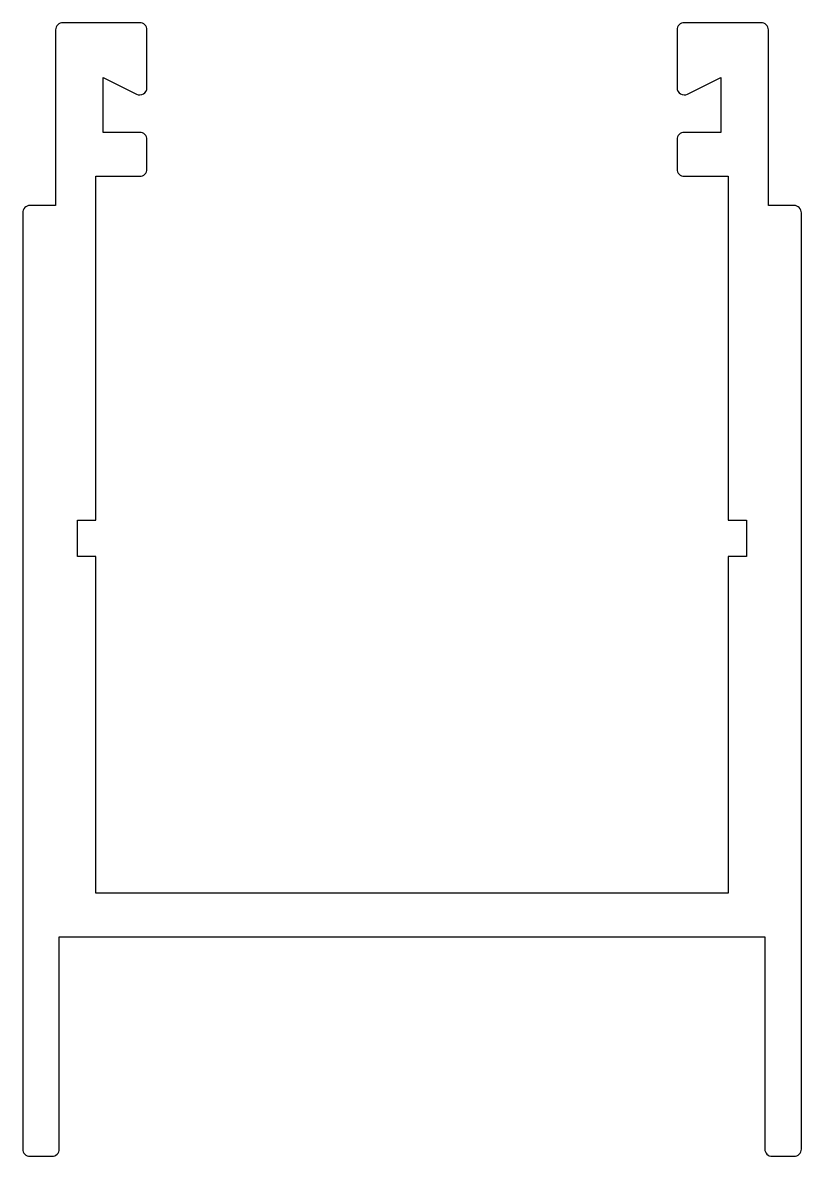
# Model space of a CAD drawing. Extents: x 1428.9 to 1450.2, y -15.7 to 15.3.
import ezdxf

# ---------------------------------------------------------------- set-up
doc = ezdxf.new("R2010")
doc.units = 0
doc.header["$LTSCALE"] = 15
doc.layers.get('0').update_dxf_attribs({"linetype": 'CONTINUOUS'})

msp = doc.modelspace()

# ---------------------------------------------------------------- linework, layer by layer
at = {"color": 0, "ltscale": 0.05}
msp.add_lwpolyline([(1430.883, 0.699), (1430.383, 0.699), (1430.383, 1.699), (1430.883, 1.699), (1430.883, 11.099), (1432.083, 11.099, 0.414214), (1432.283, 11.299), (1432.283, 12.099, 0.414214), (1432.083, 12.299), (1431.083, 12.299), (1431.083, 13.799), (1431.993, 13.344, 0.557537), (1432.283, 13.522), (1432.283, 15.099, 0.414214), (1432.083, 15.299), (1429.983, 15.299, 0.414214), (1429.783, 15.099), (1429.783, 10.299), (1429.083, 10.299, 0.414214), (1428.883, 10.099), (1428.883, -15.501, 0.414214), (1429.083, -15.701), (1429.683, -15.701, 0.414214), (1429.883, -15.501), (1429.883, -9.701), (1449.183, -9.701), (1449.183, -15.501, 0.414214), (1449.383, -15.701), (1449.983, -15.701, 0.414214), (1450.183, -15.501), (1450.183, 10.099, 0.414214), (1449.983, 10.299), (1449.283, 10.299), (1449.283, 15.099, 0.414214), (1449.083, 15.299), (1446.983, 15.299, 0.414214), (1446.783, 15.099), (1446.783, 13.522, 0.557537), (1447.072, 13.344), (1447.983, 13.799), (1447.983, 12.299), (1446.983, 12.299, 0.414214), (1446.783, 12.099), (1446.783, 11.299, 0.414214), (1446.983, 11.099), (1448.183, 11.099), (1448.183, 1.699), (1448.683, 1.699), (1448.683, 0.699), (1448.183, 0.699), (1448.183, -8.501), (1430.883, -8.501)], format="xyb", close=True, dxfattribs=at)

doc.saveas('drawing.dxf')
